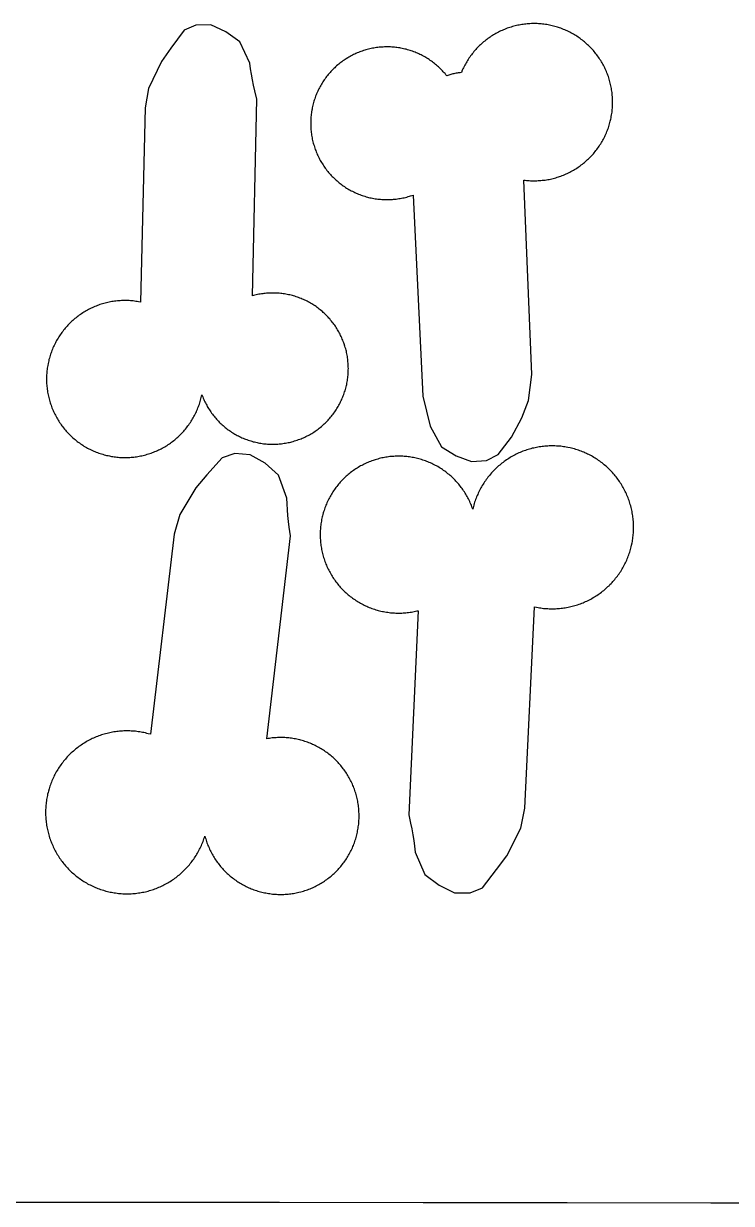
# Model space of a CAD drawing. Extents: x -246 to 246, y -104 to 199.
# Drawn here: x -53.17 to -41.58, y 159.01 to 178.31 of the extents above; entities that cross this region are included whole.
import ezdxf

# ---------------------------------------------------------------- set-up
doc = ezdxf.new("R2010")
doc.units = 0
doc.layers.add('Add_Red', color=1, linetype='Continuous')
doc.layers.add('Outline_Red', color=1, linetype='Continuous')

msp = doc.modelspace()

# ---------------------------------------------------------------- linework, layer by layer
at = {"layer": 'Add_Red'}
for points in [[(-51.476, 171.213), (-51.454, 171.213), (-51.431, 171.214), (-51.409, 171.216), (-51.387, 171.218), (-51.364, 171.22), (-51.342, 171.223), (-51.32, 171.226), (-51.298, 171.229), (-51.276, 171.233), (-51.254, 171.238), (-51.232, 171.242), (-51.21, 171.247), (-51.188, 171.253), (-51.167, 171.258), (-51.145, 171.265), (-51.124, 171.271), (-51.102, 171.278), (-51.081, 171.285), (-51.06, 171.293), (-51.039, 171.301), (-51.018, 171.309), (-50.998, 171.318), (-50.977, 171.327), (-50.957, 171.336), (-50.937, 171.346), (-50.917, 171.356), (-50.897, 171.367), (-50.877, 171.378), (-50.858, 171.389), (-50.839, 171.4), (-50.82, 171.412), (-50.801, 171.424), (-50.782, 171.437), (-50.764, 171.45), (-50.746, 171.463), (-50.728, 171.476), (-50.71, 171.49), (-50.693, 171.504), (-50.675, 171.519), (-50.658, 171.533), (-50.642, 171.548), (-50.625, 171.564), (-50.609, 171.579), (-50.593, 171.595), (-50.578, 171.611), (-50.562, 171.627), (-50.547, 171.644), (-50.533, 171.661), (-50.518, 171.678), (-50.504, 171.696), (-50.49, 171.713), (-50.477, 171.731), (-50.464, 171.749), (-50.451, 171.768), (-50.438, 171.786), (-50.426, 171.805), (-50.414, 171.824), (-50.402, 171.843), (-50.391, 171.862), (-50.38, 171.882), (-50.37, 171.902), (-50.36, 171.922), (-50.35, 171.942), (-50.34, 171.962), (-50.331, 171.983), (-50.322, 172.003), (-50.314, 172.024), (-50.306, 172.045), (-50.298, 172.066), (-50.291, 172.087), (-50.284, 172.108), (-50.277, 172.13), (-50.271, 172.151), (-50.265, 172.173), (-50.26, 172.195), (-50.255, 172.217), (-50.25, 172.239), (-50.236, 172.204), (-50.228, 172.184), (-50.22, 172.164), (-50.211, 172.144), (-50.201, 172.125), (-50.192, 172.106), (-50.182, 172.086), (-50.171, 172.067), (-50.161, 172.049), (-50.15, 172.03), (-50.139, 172.012), (-50.127, 171.993), (-50.115, 171.975), (-50.103, 171.958), (-50.09, 171.94), (-50.077, 171.923), (-50.064, 171.906), (-50.051, 171.889), (-50.037, 171.872), (-50.023, 171.856), (-50.009, 171.839), (-49.994, 171.824), (-49.979, 171.808), (-49.964, 171.793), (-49.949, 171.777), (-49.933, 171.763), (-49.917, 171.748), (-49.901, 171.734), (-49.885, 171.72), (-49.868, 171.706), (-49.851, 171.692), (-49.834, 171.679), (-49.817, 171.666), (-49.799, 171.654), (-49.781, 171.642), (-49.763, 171.63), (-49.745, 171.618), (-49.727, 171.607), (-49.708, 171.596), (-49.689, 171.585), (-49.67, 171.575), (-49.651, 171.565), (-49.632, 171.555), (-49.612, 171.546), (-49.593, 171.537), (-49.573, 171.529), (-49.553, 171.52), (-49.533, 171.512), (-49.513, 171.505), (-49.492, 171.498), (-49.472, 171.491), (-49.451, 171.484), (-49.43, 171.478), (-49.41, 171.472), (-49.389, 171.467), (-49.368, 171.462), (-49.347, 171.457), (-49.326, 171.453), (-49.304, 171.449), (-49.283, 171.445), (-49.262, 171.442), (-49.24, 171.439), (-49.219, 171.437), (-49.197, 171.435), (-49.176, 171.433), (-49.154, 171.432), (-49.133, 171.431), (-49.111, 171.43), (-49.09, 171.43), (-49.052, 171.431), (-49.03, 171.432), (-49.009, 171.433), (-48.987, 171.434), (-48.966, 171.436), (-48.944, 171.439), (-48.923, 171.441), (-48.902, 171.445), (-48.88, 171.448), (-48.859, 171.452), (-48.838, 171.456), (-48.817, 171.461), (-48.796, 171.466), (-48.775, 171.471), (-48.754, 171.477), (-48.733, 171.483), (-48.713, 171.489), (-48.692, 171.496), (-48.666, 171.505), (-48.646, 171.512), (-48.626, 171.52), (-48.606, 171.529), (-48.586, 171.537), (-48.567, 171.546), (-48.547, 171.555), (-48.528, 171.565), (-48.509, 171.575), (-48.49, 171.585), (-48.471, 171.596), (-48.452, 171.607), (-48.434, 171.618), (-48.416, 171.63), (-48.398, 171.642), (-48.38, 171.654), (-48.362, 171.666), (-48.345, 171.679), (-48.328, 171.692), (-48.311, 171.706), (-48.294, 171.72), (-48.278, 171.734), (-48.262, 171.748), (-48.246, 171.763), (-48.23, 171.777), (-48.215, 171.793), (-48.2, 171.808), (-48.185, 171.824), (-48.17, 171.839), (-48.156, 171.856), (-48.142, 171.872), (-48.128, 171.889), (-48.115, 171.906), (-48.102, 171.923), (-48.089, 171.94), (-48.076, 171.958), (-48.064, 171.975), (-48.052, 171.993), (-48.04, 172.012), (-48.029, 172.03), (-48.018, 172.049), (-48.008, 172.067), (-47.997, 172.086), (-47.987, 172.106), (-47.978, 172.125), (-47.968, 172.144), (-47.959, 172.164), (-47.951, 172.184), (-47.943, 172.204), (-47.935, 172.224), (-47.927, 172.244), (-47.92, 172.264), (-47.913, 172.285), (-47.907, 172.306), (-47.9, 172.326), (-47.895, 172.347), (-47.889, 172.368), (-47.884, 172.389), (-47.879, 172.41), (-47.875, 172.431), (-47.871, 172.452), (-47.868, 172.474), (-47.864, 172.495), (-47.862, 172.516), (-47.859, 172.538), (-47.857, 172.559), (-47.855, 172.581), (-47.854, 172.602), (-47.853, 172.624), (-47.853, 172.646), (-47.852, 172.667), (-47.853, 172.693), (-47.853, 172.715), (-47.854, 172.736), (-47.856, 172.758), (-47.858, 172.779), (-47.86, 172.801), (-47.862, 172.822), (-47.865, 172.844), (-47.868, 172.865), (-47.872, 172.886), (-47.876, 172.907), (-47.88, 172.929), (-47.885, 172.95), (-47.89, 172.971), (-47.896, 172.991), (-47.902, 173.012), (-47.908, 173.033), (-47.92, 173.07), (-47.927, 173.09), (-47.935, 173.111), (-47.943, 173.131), (-47.951, 173.151), (-47.959, 173.17), (-47.968, 173.19), (-47.978, 173.209), (-47.987, 173.229), (-47.997, 173.248), (-48.008, 173.267), (-48.018, 173.286), (-48.029, 173.304), (-48.04, 173.323), (-48.052, 173.341), (-48.064, 173.359), (-48.076, 173.377), (-48.089, 173.394), (-48.102, 173.412), (-48.115, 173.429), (-48.128, 173.446), (-48.142, 173.462), (-48.156, 173.479), (-48.17, 173.495), (-48.185, 173.511), (-48.2, 173.527), (-48.215, 173.542), (-48.23, 173.557), (-48.246, 173.572), (-48.262, 173.587), (-48.278, 173.601), (-48.294, 173.615), (-48.311, 173.629), (-48.328, 173.642), (-48.345, 173.655), (-48.362, 173.668), (-48.38, 173.681), (-48.398, 173.693), (-48.416, 173.705), (-48.434, 173.716), (-48.452, 173.728), (-48.471, 173.739), (-48.49, 173.749), (-48.509, 173.759), (-48.528, 173.769), (-48.547, 173.779), (-48.567, 173.788), (-48.586, 173.797), (-48.606, 173.806), (-48.626, 173.814), (-48.646, 173.822), (-48.666, 173.83), (-48.687, 173.837), (-48.707, 173.844), (-48.728, 173.85), (-48.749, 173.856), (-48.769, 173.862), (-48.79, 173.868), (-48.811, 173.873), (-48.832, 173.877), (-48.853, 173.882), (-48.875, 173.885), (-48.896, 173.889), (-48.917, 173.892), (-48.939, 173.895), (-48.96, 173.897), (-48.982, 173.9), (-49.003, 173.901), (-49.025, 173.903), (-49.046, 173.903), (-49.068, 173.904), (-49.09, 173.904), (-49.125, 173.904), (-49.147, 173.903), (-49.168, 173.902), (-49.19, 173.9), (-49.211, 173.898), (-49.233, 173.896), (-49.254, 173.893), (-49.276, 173.89), (-49.297, 173.887), (-49.318, 173.883), (-49.339, 173.879), (-49.361, 173.874), (-49.382, 173.869), (-49.403, 173.864), (-49.423, 173.858), (-49.351, 177.077), (-49.383, 177.212), (-49.403, 177.302), (-49.421, 177.392), (-49.438, 177.483), (-49.453, 177.574), (-49.466, 177.666), (-49.628, 178.015), (-49.856, 178.18), (-50.103, 178.292), (-50.346, 178.289), (-50.541, 178.202), (-50.756, 177.912), (-50.91, 177.692), (-51.122, 177.252), (-51.18, 176.934), (-51.256, 173.756), (-51.285, 173.761), (-51.307, 173.765), (-51.329, 173.768), (-51.352, 173.771), (-51.374, 173.774), (-51.396, 173.776), (-51.418, 173.778), (-51.441, 173.779), (-51.463, 173.78), (-51.486, 173.78), (-51.508, 173.781), (-51.544, 173.78), (-51.566, 173.779), (-51.589, 173.778), (-51.611, 173.777), (-51.633, 173.775), (-51.656, 173.772), (-51.678, 173.769), (-51.7, 173.766), (-51.722, 173.763), (-51.744, 173.759), (-51.766, 173.754), (-51.788, 173.75), (-51.81, 173.745), (-51.832, 173.739), (-51.853, 173.733), (-51.875, 173.727), (-51.896, 173.721), (-51.918, 173.714), (-51.939, 173.706), (-51.96, 173.699), (-51.981, 173.69), (-52.002, 173.682), (-52.022, 173.673), (-52.043, 173.664), (-52.063, 173.655), (-52.083, 173.645), (-52.103, 173.635), (-52.123, 173.624), (-52.142, 173.613), (-52.162, 173.602), (-52.181, 173.59), (-52.2, 173.578), (-52.219, 173.566), (-52.237, 173.554), (-52.256, 173.541), (-52.274, 173.527), (-52.292, 173.514), (-52.309, 173.5), (-52.327, 173.486), (-52.344, 173.472), (-52.361, 173.457), (-52.377, 173.442), (-52.394, 173.426), (-52.41, 173.411), (-52.426, 173.395), (-52.441, 173.379), (-52.456, 173.362), (-52.471, 173.346), (-52.486, 173.329), (-52.5, 173.312), (-52.515, 173.294), (-52.528, 173.276), (-52.542, 173.259), (-52.555, 173.24), (-52.568, 173.222), (-52.58, 173.203), (-52.592, 173.185), (-52.604, 173.166), (-52.616, 173.146), (-52.627, 173.127), (-52.638, 173.107), (-52.648, 173.087), (-52.658, 173.067), (-52.668, 173.047), (-52.678, 173.027), (-52.687, 173.006), (-52.695, 172.986), (-52.704, 172.965), (-52.712, 172.944), (-52.719, 172.923), (-52.727, 172.902), (-52.734, 172.88), (-52.74, 172.859), (-52.746, 172.837), (-52.752, 172.816), (-52.757, 172.794), (-52.762, 172.772), (-52.767, 172.75), (-52.773, 172.719), (-52.777, 172.697), (-52.78, 172.675), (-52.783, 172.653), (-52.785, 172.631), (-52.787, 172.608), (-52.789, 172.586), (-52.791, 172.564), (-52.792, 172.541), (-52.792, 172.519), (-52.792, 172.496), (-52.792, 172.463), (-52.791, 172.44), (-52.79, 172.418), (-52.788, 172.395), (-52.786, 172.373), (-52.784, 172.351), (-52.781, 172.329), (-52.778, 172.306), (-52.775, 172.284), (-52.771, 172.262), (-52.767, 172.24), (-52.762, 172.218), (-52.757, 172.196), (-52.751, 172.175), (-52.746, 172.153), (-52.739, 172.131), (-52.733, 172.11), (-52.726, 172.089), (-52.719, 172.068), (-52.711, 172.046), (-52.703, 172.026), (-52.694, 172.005), (-52.686, 171.984), (-52.677, 171.964), (-52.667, 171.943), (-52.657, 171.923), (-52.647, 171.903), (-52.637, 171.883), (-52.626, 171.864), (-52.615, 171.844), (-52.603, 171.825), (-52.591, 171.806), (-52.579, 171.787), (-52.566, 171.769), (-52.553, 171.75), (-52.54, 171.732), (-52.527, 171.714), (-52.513, 171.697), (-52.499, 171.679), (-52.484, 171.662), (-52.47, 171.645), (-52.455, 171.629), (-52.44, 171.612), (-52.424, 171.596), (-52.408, 171.58), (-52.392, 171.565), (-52.376, 171.549), (-52.359, 171.534), (-52.342, 171.52), (-52.325, 171.505), (-52.307, 171.491), (-52.29, 171.477), (-52.272, 171.464), (-52.254, 171.451), (-52.235, 171.438), (-52.217, 171.425), (-52.198, 171.413), (-52.179, 171.401), (-52.16, 171.39), (-52.14, 171.379), (-52.121, 171.368), (-52.101, 171.357), (-52.081, 171.347), (-52.061, 171.337), (-52.04, 171.328), (-52.02, 171.319), (-51.999, 171.31), (-51.979, 171.301), (-51.958, 171.293), (-51.937, 171.286), (-51.915, 171.278), (-51.894, 171.272), (-51.873, 171.265), (-51.851, 171.259), (-51.829, 171.253), (-51.808, 171.248), (-51.786, 171.243), (-51.764, 171.238), (-51.731, 171.232), (-51.709, 171.228), (-51.687, 171.225), (-51.665, 171.222), (-51.642, 171.219), (-51.62, 171.217), (-51.598, 171.215), (-51.575, 171.214), (-51.553, 171.213), (-51.53, 171.212), (-51.508, 171.212), (-51.476, 171.213)], [(-45.591, 171.164), (-45.402, 171.264), (-45.182, 171.544), (-45.014, 171.86), (-44.906, 172.148), (-44.847, 172.572), (-44.981, 175.752), (-44.959, 175.749), (-44.936, 175.747), (-44.914, 175.745), (-44.892, 175.743), (-44.869, 175.742), (-44.847, 175.741), (-44.812, 175.741), (-44.79, 175.741), (-44.767, 175.742), (-44.745, 175.743), (-44.723, 175.744), (-44.7, 175.746), (-44.678, 175.748), (-44.656, 175.75), (-44.633, 175.753), (-44.611, 175.757), (-44.589, 175.76), (-44.567, 175.764), (-44.545, 175.769), (-44.523, 175.774), (-44.501, 175.779), (-44.48, 175.785), (-44.458, 175.791), (-44.436, 175.797), (-44.415, 175.804), (-44.394, 175.811), (-44.373, 175.818), (-44.352, 175.826), (-44.331, 175.834), (-44.31, 175.843), (-44.289, 175.852), (-44.269, 175.861), (-44.249, 175.871), (-44.229, 175.881), (-44.209, 175.891), (-44.189, 175.902), (-44.169, 175.913), (-44.15, 175.924), (-44.131, 175.936), (-44.112, 175.948), (-44.093, 175.961), (-44.075, 175.973), (-44.057, 175.986), (-44.039, 176), (-44.021, 176.013), (-44.003, 176.027), (-43.986, 176.042), (-43.969, 176.056), (-43.952, 176.071), (-43.936, 176.086), (-43.919, 176.102), (-43.903, 176.117), (-43.888, 176.133), (-43.872, 176.15), (-43.857, 176.166), (-43.842, 176.183), (-43.827, 176.2), (-43.813, 176.217), (-43.799, 176.235), (-43.786, 176.253), (-43.772, 176.271), (-43.759, 176.289), (-43.746, 176.308), (-43.734, 176.326), (-43.722, 176.345), (-43.71, 176.364), (-43.699, 176.384), (-43.688, 176.403), (-43.677, 176.423), (-43.667, 176.443), (-43.657, 176.463), (-43.647, 176.483), (-43.638, 176.504), (-43.629, 176.524), (-43.62, 176.545), (-43.612, 176.566), (-43.604, 176.587), (-43.597, 176.608), (-43.59, 176.629), (-43.583, 176.651), (-43.576, 176.672), (-43.57, 176.694), (-43.565, 176.715), (-43.557, 176.75), (-43.552, 176.772), (-43.548, 176.794), (-43.544, 176.817), (-43.54, 176.839), (-43.537, 176.861), (-43.535, 176.883), (-43.532, 176.906), (-43.53, 176.928), (-43.529, 176.95), (-43.528, 176.973), (-43.527, 176.995), (-43.527, 177.026), (-43.527, 177.049), (-43.527, 177.071), (-43.528, 177.094), (-43.53, 177.116), (-43.532, 177.139), (-43.534, 177.161), (-43.536, 177.183), (-43.539, 177.205), (-43.543, 177.228), (-43.546, 177.25), (-43.55, 177.272), (-43.555, 177.294), (-43.56, 177.316), (-43.565, 177.337), (-43.57, 177.359), (-43.576, 177.381), (-43.583, 177.402), (-43.59, 177.424), (-43.597, 177.445), (-43.604, 177.466), (-43.612, 177.487), (-43.62, 177.508), (-43.629, 177.529), (-43.638, 177.549), (-43.647, 177.57), (-43.657, 177.59), (-43.667, 177.61), (-43.677, 177.63), (-43.688, 177.65), (-43.699, 177.669), (-43.71, 177.689), (-43.722, 177.708), (-43.734, 177.727), (-43.746, 177.745), (-43.759, 177.764), (-43.772, 177.782), (-43.786, 177.8), (-43.799, 177.818), (-43.813, 177.836), (-43.827, 177.853), (-43.842, 177.87), (-43.857, 177.887), (-43.872, 177.903), (-43.888, 177.92), (-43.903, 177.936), (-43.919, 177.951), (-43.936, 177.967), (-43.952, 177.982), (-43.969, 177.997), (-43.986, 178.011), (-44.003, 178.026), (-44.021, 178.04), (-44.039, 178.053), (-44.057, 178.067), (-44.075, 178.08), (-44.093, 178.092), (-44.112, 178.105), (-44.131, 178.117), (-44.15, 178.128), (-44.169, 178.14), (-44.189, 178.151), (-44.209, 178.162), (-44.229, 178.172), (-44.249, 178.182), (-44.269, 178.192), (-44.289, 178.201), (-44.31, 178.21), (-44.331, 178.218), (-44.352, 178.227), (-44.373, 178.235), (-44.394, 178.242), (-44.431, 178.254), (-44.452, 178.261), (-44.474, 178.267), (-44.496, 178.272), (-44.517, 178.278), (-44.539, 178.283), (-44.561, 178.287), (-44.583, 178.292), (-44.605, 178.295), (-44.628, 178.299), (-44.65, 178.302), (-44.672, 178.304), (-44.694, 178.307), (-44.717, 178.309), (-44.739, 178.31), (-44.762, 178.311), (-44.784, 178.312), (-44.812, 178.312), (-44.835, 178.312), (-44.857, 178.311), (-44.88, 178.31), (-44.902, 178.309), (-44.924, 178.307), (-44.947, 178.305), (-44.969, 178.302), (-44.991, 178.3), (-45.013, 178.296), (-45.036, 178.293), (-45.058, 178.288), (-45.08, 178.284), (-45.102, 178.279), (-45.123, 178.274), (-45.145, 178.268), (-45.167, 178.262), (-45.188, 178.256), (-45.21, 178.249), (-45.231, 178.242), (-45.252, 178.235), (-45.273, 178.227), (-45.294, 178.218), (-45.315, 178.21), (-45.335, 178.201), (-45.356, 178.192), (-45.376, 178.182), (-45.396, 178.172), (-45.416, 178.162), (-45.436, 178.151), (-45.455, 178.14), (-45.474, 178.128), (-45.494, 178.117), (-45.513, 178.105), (-45.531, 178.092), (-45.55, 178.08), (-45.568, 178.067), (-45.586, 178.053), (-45.604, 178.04), (-45.621, 178.026), (-45.639, 178.011), (-45.656, 177.997), (-45.673, 177.982), (-45.689, 177.967), (-45.705, 177.951), (-45.721, 177.936), (-45.737, 177.92), (-45.753, 177.903), (-45.768, 177.887), (-45.783, 177.87), (-45.797, 177.853), (-45.811, 177.836), (-45.825, 177.818), (-45.839, 177.8), (-45.852, 177.782), (-45.865, 177.764), (-45.878, 177.745), (-45.891, 177.727), (-45.903, 177.708), (-45.914, 177.689), (-45.926, 177.669), (-45.937, 177.65), (-45.947, 177.63), (-45.958, 177.61), (-45.968, 177.59), (-45.977, 177.57), (-45.987, 177.549), (-46.003, 177.511), (-46.021, 177.509), (-46.038, 177.507), (-46.055, 177.504), (-46.073, 177.502), (-46.09, 177.499), (-46.107, 177.495), (-46.124, 177.492), (-46.141, 177.488), (-46.158, 177.484), (-46.175, 177.479), (-46.192, 177.475), (-46.209, 177.47), (-46.241, 177.459), (-46.255, 177.476), (-46.269, 177.493), (-46.283, 177.509), (-46.298, 177.525), (-46.313, 177.541), (-46.328, 177.557), (-46.343, 177.572), (-46.359, 177.587), (-46.375, 177.602), (-46.391, 177.617), (-46.407, 177.631), (-46.424, 177.645), (-46.441, 177.659), (-46.458, 177.672), (-46.476, 177.686), (-46.493, 177.698), (-46.511, 177.711), (-46.529, 177.723), (-46.547, 177.735), (-46.566, 177.747), (-46.585, 177.758), (-46.603, 177.769), (-46.622, 177.779), (-46.642, 177.79), (-46.661, 177.8), (-46.681, 177.809), (-46.701, 177.818), (-46.72, 177.827), (-46.741, 177.836), (-46.761, 177.844), (-46.781, 177.852), (-46.802, 177.859), (-46.822, 177.866), (-46.843, 177.873), (-46.864, 177.879), (-46.885, 177.885), (-46.906, 177.891), (-46.927, 177.896), (-46.948, 177.901), (-46.97, 177.906), (-46.991, 177.91), (-47.012, 177.914), (-47.034, 177.917), (-47.056, 177.92), (-47.077, 177.923), (-47.099, 177.925), (-47.121, 177.927), (-47.142, 177.929), (-47.164, 177.93), (-47.186, 177.931), (-47.219, 177.931), (-47.241, 177.931), (-47.263, 177.93), (-47.285, 177.929), (-47.307, 177.928), (-47.328, 177.926), (-47.35, 177.924), (-47.372, 177.922), (-47.393, 177.919), (-47.415, 177.916), (-47.436, 177.912), (-47.458, 177.908), (-47.479, 177.904), (-47.5, 177.899), (-47.522, 177.894), (-47.543, 177.889), (-47.564, 177.883), (-47.585, 177.877), (-47.606, 177.87), (-47.626, 177.863), (-47.647, 177.856), (-47.667, 177.848), (-47.687, 177.84), (-47.708, 177.832), (-47.728, 177.823), (-47.747, 177.814), (-47.767, 177.805), (-47.787, 177.795), (-47.806, 177.785), (-47.825, 177.774), (-47.844, 177.764), (-47.863, 177.753), (-47.887, 177.738), (-47.905, 177.726), (-47.923, 177.714), (-47.941, 177.702), (-47.959, 177.689), (-47.976, 177.676), (-47.993, 177.663), (-48.01, 177.649), (-48.027, 177.635), (-48.044, 177.621), (-48.06, 177.606), (-48.076, 177.591), (-48.092, 177.576), (-48.107, 177.561), (-48.122, 177.545), (-48.137, 177.529), (-48.152, 177.513), (-48.166, 177.497), (-48.18, 177.48), (-48.194, 177.463), (-48.208, 177.446), (-48.221, 177.429), (-48.234, 177.411), (-48.246, 177.393), (-48.259, 177.375), (-48.271, 177.357), (-48.282, 177.339), (-48.294, 177.32), (-48.304, 177.301), (-48.315, 177.282), (-48.325, 177.263), (-48.335, 177.244), (-48.345, 177.224), (-48.354, 177.204), (-48.363, 177.184), (-48.372, 177.164), (-48.38, 177.144), (-48.388, 177.124), (-48.396, 177.103), (-48.403, 177.083), (-48.41, 177.062), (-48.416, 177.041), (-48.422, 177.02), (-48.428, 176.999), (-48.433, 176.978), (-48.438, 176.957), (-48.443, 176.936), (-48.447, 176.914), (-48.451, 176.893), (-48.454, 176.871), (-48.458, 176.85), (-48.46, 176.828), (-48.463, 176.806), (-48.465, 176.785), (-48.466, 176.763), (-48.468, 176.741), (-48.468, 176.719), (-48.469, 176.682), (-48.469, 176.66), (-48.468, 176.638), (-48.467, 176.616), (-48.466, 176.595), (-48.464, 176.573), (-48.462, 176.551), (-48.46, 176.529), (-48.457, 176.508), (-48.454, 176.486), (-48.45, 176.465), (-48.446, 176.443), (-48.442, 176.422), (-48.437, 176.401), (-48.432, 176.379), (-48.426, 176.358), (-48.421, 176.337), (-48.414, 176.316), (-48.408, 176.296), (-48.401, 176.275), (-48.394, 176.254), (-48.386, 176.234), (-48.378, 176.214), (-48.37, 176.193), (-48.361, 176.173), (-48.352, 176.154), (-48.342, 176.132), (-48.332, 176.113), (-48.322, 176.093), (-48.311, 176.074), (-48.301, 176.055), (-48.289, 176.037), (-48.278, 176.018), (-48.266, 176), (-48.254, 175.981), (-48.242, 175.963), (-48.229, 175.946), (-48.216, 175.928), (-48.203, 175.911), (-48.189, 175.894), (-48.175, 175.877), (-48.161, 175.861), (-48.147, 175.844), (-48.132, 175.828), (-48.117, 175.812), (-48.102, 175.797), (-48.086, 175.782), (-48.07, 175.767), (-48.054, 175.752), (-48.038, 175.737), (-48.021, 175.723), (-48.004, 175.709), (-47.987, 175.696), (-47.97, 175.683), (-47.952, 175.67), (-47.935, 175.657), (-47.917, 175.645), (-47.898, 175.633), (-47.88, 175.621), (-47.861, 175.61), (-47.843, 175.599), (-47.824, 175.588), (-47.804, 175.578), (-47.785, 175.568), (-47.765, 175.558), (-47.746, 175.548), (-47.726, 175.539), (-47.706, 175.531), (-47.686, 175.522), (-47.665, 175.515), (-47.645, 175.507), (-47.624, 175.5), (-47.604, 175.493), (-47.583, 175.486), (-47.562, 175.48), (-47.541, 175.474), (-47.52, 175.469), (-47.499, 175.464), (-47.477, 175.459), (-47.456, 175.455), (-47.435, 175.451), (-47.413, 175.447), (-47.391, 175.444), (-47.37, 175.441), (-47.348, 175.439), (-47.326, 175.437), (-47.305, 175.435), (-47.283, 175.434), (-47.261, 175.433), (-47.219, 175.432), (-47.198, 175.432), (-47.176, 175.433), (-47.154, 175.434), (-47.132, 175.435), (-47.111, 175.437), (-47.089, 175.439), (-47.067, 175.442), (-47.046, 175.444), (-47.024, 175.448), (-47.002, 175.451), (-46.981, 175.455), (-46.96, 175.459), (-46.938, 175.464), (-46.917, 175.469), (-46.896, 175.475), (-46.875, 175.481), (-46.854, 175.487), (-46.833, 175.493), (-46.794, 175.507), (-46.794, 175.507), (-46.631, 172.217), (-46.511, 171.728), (-46.327, 171.39), (-46.088, 171.24), (-45.834, 171.145), (-45.591, 171.164)], [(-48.93, 164.064), (-48.907, 164.065), (-48.885, 164.066), (-48.863, 164.068), (-48.84, 164.07), (-48.818, 164.072), (-48.796, 164.075), (-48.774, 164.078), (-48.752, 164.081), (-48.73, 164.085), (-48.708, 164.089), (-48.686, 164.094), (-48.664, 164.099), (-48.628, 164.108), (-48.606, 164.114), (-48.585, 164.12), (-48.563, 164.127), (-48.542, 164.134), (-48.521, 164.141), (-48.5, 164.149), (-48.479, 164.158), (-48.458, 164.166), (-48.438, 164.175), (-48.417, 164.184), (-48.397, 164.194), (-48.377, 164.204), (-48.357, 164.214), (-48.338, 164.225), (-48.318, 164.236), (-48.299, 164.247), (-48.28, 164.259), (-48.261, 164.271), (-48.242, 164.284), (-48.224, 164.296), (-48.205, 164.309), (-48.187, 164.323), (-48.17, 164.336), (-48.152, 164.35), (-48.135, 164.364), (-48.118, 164.379), (-48.101, 164.394), (-48.084, 164.409), (-48.068, 164.424), (-48.052, 164.44), (-48.036, 164.456), (-48.021, 164.472), (-48.006, 164.489), (-47.991, 164.506), (-47.977, 164.523), (-47.962, 164.54), (-47.948, 164.557), (-47.935, 164.575), (-47.921, 164.593), (-47.908, 164.611), (-47.896, 164.63), (-47.883, 164.649), (-47.871, 164.667), (-47.86, 164.687), (-47.848, 164.706), (-47.837, 164.725), (-47.826, 164.745), (-47.816, 164.765), (-47.806, 164.785), (-47.796, 164.805), (-47.787, 164.826), (-47.778, 164.846), (-47.77, 164.867), (-47.761, 164.888), (-47.754, 164.909), (-47.746, 164.93), (-47.739, 164.951), (-47.732, 164.972), (-47.726, 164.994), (-47.72, 165.015), (-47.714, 165.037), (-47.709, 165.059), (-47.704, 165.081), (-47.7, 165.103), (-47.696, 165.125), (-47.692, 165.147), (-47.689, 165.169), (-47.686, 165.191), (-47.683, 165.214), (-47.681, 165.236), (-47.679, 165.258), (-47.678, 165.281), (-47.677, 165.303), (-47.676, 165.325), (-47.676, 165.348), (-47.677, 165.388), (-47.678, 165.41), (-47.679, 165.433), (-47.681, 165.455), (-47.683, 165.477), (-47.685, 165.5), (-47.688, 165.522), (-47.691, 165.544), (-47.695, 165.566), (-47.699, 165.588), (-47.703, 165.61), (-47.709, 165.636), (-47.714, 165.658), (-47.72, 165.68), (-47.726, 165.702), (-47.732, 165.723), (-47.739, 165.744), (-47.746, 165.766), (-47.754, 165.787), (-47.761, 165.808), (-47.77, 165.829), (-47.778, 165.849), (-47.787, 165.87), (-47.796, 165.89), (-47.806, 165.91), (-47.816, 165.93), (-47.826, 165.95), (-47.837, 165.97), (-47.848, 165.99), (-47.86, 166.009), (-47.871, 166.028), (-47.883, 166.047), (-47.896, 166.066), (-47.908, 166.084), (-47.921, 166.102), (-47.935, 166.12), (-47.948, 166.138), (-47.962, 166.156), (-47.977, 166.173), (-47.991, 166.19), (-48.006, 166.207), (-48.021, 166.223), (-48.036, 166.239), (-48.052, 166.255), (-48.068, 166.271), (-48.084, 166.287), (-48.101, 166.302), (-48.118, 166.316), (-48.135, 166.331), (-48.152, 166.345), (-48.17, 166.359), (-48.187, 166.373), (-48.205, 166.386), (-48.224, 166.399), (-48.242, 166.412), (-48.261, 166.424), (-48.28, 166.436), (-48.299, 166.448), (-48.318, 166.459), (-48.338, 166.47), (-48.357, 166.481), (-48.377, 166.491), (-48.397, 166.501), (-48.417, 166.511), (-48.438, 166.52), (-48.458, 166.529), (-48.479, 166.538), (-48.5, 166.546), (-48.521, 166.554), (-48.542, 166.561), (-48.563, 166.569), (-48.585, 166.575), (-48.606, 166.582), (-48.628, 166.588), (-48.649, 166.593), (-48.671, 166.598), (-48.693, 166.603), (-48.715, 166.608), (-48.737, 166.612), (-48.759, 166.616), (-48.781, 166.619), (-48.803, 166.622), (-48.826, 166.624), (-48.848, 166.626), (-48.87, 166.628), (-48.893, 166.63), (-48.915, 166.631), (-48.937, 166.631), (-48.96, 166.631), (-48.988, 166.631), (-49.011, 166.63), (-49.033, 166.629), (-49.055, 166.628), (-49.078, 166.626), (-49.1, 166.624), (-49.122, 166.621), (-49.144, 166.618), (-49.166, 166.615), (-49.189, 166.611), (-48.799, 169.929), (-48.82, 170.071), (-48.831, 170.166), (-48.841, 170.262), (-48.85, 170.357), (-48.856, 170.453), (-48.861, 170.548), (-48.994, 170.925), (-49.214, 171.118), (-49.458, 171.257), (-49.71, 171.278), (-49.92, 171.207), (-50.17, 170.929), (-50.35, 170.716), (-50.612, 170.282), (-50.703, 169.959), (-51.092, 166.684), (-51.13, 166.694), (-51.153, 166.7), (-51.175, 166.706), (-51.198, 166.711), (-51.221, 166.715), (-51.244, 166.72), (-51.267, 166.723), (-51.29, 166.727), (-51.313, 166.73), (-51.336, 166.733), (-51.359, 166.735), (-51.382, 166.737), (-51.405, 166.738), (-51.429, 166.739), (-51.452, 166.74), (-51.475, 166.74), (-51.503, 166.74), (-51.526, 166.739), (-51.55, 166.738), (-51.573, 166.736), (-51.596, 166.734), (-51.619, 166.732), (-51.642, 166.729), (-51.665, 166.726), (-51.688, 166.723), (-51.711, 166.719), (-51.734, 166.715), (-51.757, 166.71), (-51.779, 166.705), (-51.802, 166.699), (-51.825, 166.693), (-51.847, 166.687), (-51.869, 166.68), (-51.891, 166.673), (-51.913, 166.666), (-51.935, 166.658), (-51.957, 166.65), (-51.979, 166.641), (-52, 166.632), (-52.021, 166.623), (-52.043, 166.613), (-52.064, 166.603), (-52.084, 166.593), (-52.105, 166.582), (-52.125, 166.571), (-52.145, 166.559), (-52.165, 166.547), (-52.185, 166.535), (-52.205, 166.522), (-52.224, 166.509), (-52.243, 166.496), (-52.262, 166.483), (-52.281, 166.469), (-52.299, 166.454), (-52.317, 166.44), (-52.335, 166.425), (-52.353, 166.41), (-52.37, 166.394), (-52.387, 166.379), (-52.404, 166.363), (-52.421, 166.346), (-52.437, 166.33), (-52.453, 166.313), (-52.469, 166.295), (-52.484, 166.278), (-52.499, 166.26), (-52.514, 166.242), (-52.528, 166.224), (-52.542, 166.206), (-52.556, 166.187), (-52.569, 166.168), (-52.583, 166.149), (-52.595, 166.129), (-52.608, 166.109), (-52.62, 166.09), (-52.632, 166.07), (-52.643, 166.049), (-52.654, 166.029), (-52.665, 166.008), (-52.675, 165.987), (-52.685, 165.966), (-52.694, 165.945), (-52.704, 165.924), (-52.712, 165.902), (-52.721, 165.88), (-52.729, 165.859), (-52.737, 165.837), (-52.744, 165.815), (-52.751, 165.792), (-52.762, 165.752), (-52.768, 165.73), (-52.774, 165.707), (-52.779, 165.684), (-52.783, 165.662), (-52.788, 165.639), (-52.791, 165.616), (-52.795, 165.593), (-52.798, 165.57), (-52.8, 165.547), (-52.803, 165.523), (-52.805, 165.5), (-52.806, 165.477), (-52.807, 165.454), (-52.808, 165.431), (-52.808, 165.407), (-52.808, 165.381), (-52.807, 165.358), (-52.806, 165.335), (-52.804, 165.312), (-52.802, 165.289), (-52.8, 165.265), (-52.797, 165.242), (-52.794, 165.219), (-52.791, 165.196), (-52.787, 165.173), (-52.783, 165.15), (-52.778, 165.128), (-52.773, 165.105), (-52.768, 165.082), (-52.762, 165.06), (-52.755, 165.037), (-52.749, 165.015), (-52.742, 164.993), (-52.734, 164.971), (-52.726, 164.949), (-52.718, 164.927), (-52.71, 164.906), (-52.701, 164.884), (-52.691, 164.863), (-52.682, 164.842), (-52.672, 164.821), (-52.661, 164.8), (-52.651, 164.779), (-52.639, 164.759), (-52.628, 164.739), (-52.616, 164.719), (-52.604, 164.699), (-52.591, 164.679), (-52.578, 164.66), (-52.565, 164.641), (-52.552, 164.622), (-52.538, 164.603), (-52.524, 164.585), (-52.509, 164.567), (-52.494, 164.549), (-52.479, 164.531), (-52.464, 164.514), (-52.448, 164.497), (-52.432, 164.48), (-52.416, 164.463), (-52.399, 164.447), (-52.382, 164.431), (-52.365, 164.415), (-52.347, 164.4), (-52.33, 164.385), (-52.312, 164.37), (-52.294, 164.356), (-52.275, 164.341), (-52.256, 164.328), (-52.237, 164.314), (-52.218, 164.301), (-52.199, 164.288), (-52.179, 164.276), (-52.159, 164.264), (-52.139, 164.252), (-52.119, 164.24), (-52.098, 164.229), (-52.078, 164.219), (-52.057, 164.208), (-52.036, 164.198), (-52.015, 164.189), (-51.993, 164.18), (-51.972, 164.171), (-51.95, 164.162), (-51.928, 164.154), (-51.907, 164.146), (-51.884, 164.139), (-51.862, 164.132), (-51.82, 164.12), (-51.797, 164.114), (-51.775, 164.109), (-51.752, 164.104), (-51.729, 164.099), (-51.707, 164.095), (-51.684, 164.091), (-51.661, 164.088), (-51.638, 164.085), (-51.614, 164.082), (-51.591, 164.08), (-51.568, 164.078), (-51.545, 164.076), (-51.522, 164.075), (-51.498, 164.075), (-51.475, 164.075), (-51.451, 164.075), (-51.428, 164.075), (-51.405, 164.076), (-51.382, 164.078), (-51.358, 164.08), (-51.335, 164.082), (-51.312, 164.085), (-51.289, 164.088), (-51.266, 164.091), (-51.243, 164.095), (-51.22, 164.099), (-51.198, 164.104), (-51.175, 164.109), (-51.152, 164.114), (-51.13, 164.12), (-51.107, 164.126), (-51.085, 164.133), (-51.063, 164.14), (-51.041, 164.147), (-51.019, 164.155), (-50.997, 164.163), (-50.975, 164.172), (-50.954, 164.181), (-50.933, 164.19), (-50.911, 164.2), (-50.89, 164.21), (-50.87, 164.22), (-50.849, 164.231), (-50.829, 164.242), (-50.808, 164.253), (-50.788, 164.265), (-50.768, 164.277), (-50.749, 164.29), (-50.729, 164.303), (-50.71, 164.316), (-50.691, 164.329), (-50.673, 164.343), (-50.654, 164.357), (-50.636, 164.372), (-50.618, 164.387), (-50.6, 164.402), (-50.583, 164.417), (-50.566, 164.433), (-50.549, 164.449), (-50.532, 164.465), (-50.516, 164.482), (-50.5, 164.499), (-50.484, 164.516), (-50.469, 164.533), (-50.454, 164.551), (-50.439, 164.569), (-50.425, 164.587), (-50.41, 164.606), (-50.397, 164.624), (-50.383, 164.643), (-50.37, 164.662), (-50.357, 164.682), (-50.345, 164.702), (-50.333, 164.721), (-50.321, 164.741), (-50.309, 164.762), (-50.298, 164.782), (-50.287, 164.803), (-50.277, 164.824), (-50.267, 164.845), (-50.257, 164.866), (-50.248, 164.887), (-50.239, 164.909), (-50.231, 164.93), (-50.223, 164.952), (-50.215, 164.974), (-50.208, 164.996), (-50.201, 165.018), (-50.194, 164.994), (-50.187, 164.972), (-50.181, 164.951), (-50.174, 164.93), (-50.166, 164.909), (-50.158, 164.888), (-50.15, 164.867), (-50.142, 164.846), (-50.133, 164.826), (-50.123, 164.805), (-50.114, 164.785), (-50.104, 164.765), (-50.093, 164.745), (-50.083, 164.725), (-50.072, 164.706), (-50.06, 164.687), (-50.048, 164.667), (-50.036, 164.649), (-50.024, 164.63), (-50.011, 164.611), (-49.998, 164.593), (-49.985, 164.575), (-49.971, 164.557), (-49.957, 164.54), (-49.943, 164.523), (-49.929, 164.506), (-49.914, 164.489), (-49.899, 164.472), (-49.883, 164.456), (-49.868, 164.44), (-49.852, 164.424), (-49.835, 164.409), (-49.819, 164.394), (-49.802, 164.379), (-49.785, 164.364), (-49.768, 164.35), (-49.75, 164.336), (-49.732, 164.323), (-49.714, 164.309), (-49.696, 164.296), (-49.678, 164.284), (-49.659, 164.271), (-49.64, 164.259), (-49.621, 164.247), (-49.602, 164.236), (-49.582, 164.225), (-49.563, 164.214), (-49.543, 164.204), (-49.523, 164.194), (-49.502, 164.184), (-49.482, 164.175), (-49.461, 164.166), (-49.441, 164.158), (-49.42, 164.149), (-49.399, 164.141), (-49.378, 164.134), (-49.357, 164.127), (-49.335, 164.12), (-49.314, 164.114), (-49.292, 164.108), (-49.27, 164.102), (-49.249, 164.097), (-49.227, 164.092), (-49.205, 164.088), (-49.183, 164.084), (-49.161, 164.08), (-49.139, 164.077), (-49.116, 164.074), (-49.094, 164.071), (-49.072, 164.069), (-49.049, 164.067), (-49.027, 164.066), (-49.005, 164.065), (-48.982, 164.064), (-48.96, 164.064), (-48.93, 164.064)], [(-45.656, 164.175), (-45.426, 164.47), (-45.261, 164.695), (-45.031, 165.146), (-44.963, 165.475), (-44.808, 168.77), (-44.771, 168.762), (-44.748, 168.758), (-44.725, 168.754), (-44.702, 168.751), (-44.679, 168.748), (-44.656, 168.745), (-44.633, 168.743), (-44.609, 168.741), (-44.586, 168.74), (-44.563, 168.739), (-44.54, 168.738), (-44.517, 168.738), (-44.487, 168.738), (-44.463, 168.739), (-44.44, 168.74), (-44.417, 168.741), (-44.394, 168.743), (-44.371, 168.746), (-44.348, 168.748), (-44.325, 168.752), (-44.302, 168.755), (-44.279, 168.759), (-44.256, 168.763), (-44.233, 168.768), (-44.21, 168.773), (-44.188, 168.779), (-44.165, 168.785), (-44.143, 168.791), (-44.121, 168.798), (-44.099, 168.805), (-44.076, 168.812), (-44.055, 168.82), (-44.033, 168.829), (-44.011, 168.837), (-43.99, 168.846), (-43.969, 168.856), (-43.947, 168.865), (-43.926, 168.875), (-43.906, 168.886), (-43.885, 168.897), (-43.865, 168.908), (-43.845, 168.92), (-43.825, 168.931), (-43.805, 168.944), (-43.785, 168.956), (-43.766, 168.969), (-43.747, 168.983), (-43.728, 168.996), (-43.709, 169.01), (-43.691, 169.024), (-43.673, 169.039), (-43.655, 169.054), (-43.637, 169.069), (-43.62, 169.084), (-43.603, 169.1), (-43.586, 169.116), (-43.57, 169.133), (-43.553, 169.149), (-43.537, 169.166), (-43.522, 169.184), (-43.506, 169.201), (-43.491, 169.219), (-43.477, 169.237), (-43.462, 169.255), (-43.448, 169.274), (-43.435, 169.292), (-43.421, 169.311), (-43.408, 169.331), (-43.395, 169.35), (-43.383, 169.37), (-43.371, 169.39), (-43.359, 169.41), (-43.348, 169.43), (-43.337, 169.451), (-43.326, 169.471), (-43.316, 169.492), (-43.306, 169.513), (-43.296, 169.534), (-43.287, 169.556), (-43.278, 169.577), (-43.27, 169.599), (-43.262, 169.621), (-43.254, 169.643), (-43.247, 169.665), (-43.24, 169.687), (-43.234, 169.709), (-43.228, 169.732), (-43.222, 169.754), (-43.217, 169.777), (-43.208, 169.816), (-43.204, 169.839), (-43.2, 169.862), (-43.197, 169.885), (-43.194, 169.908), (-43.191, 169.931), (-43.189, 169.954), (-43.187, 169.977), (-43.186, 170.001), (-43.185, 170.024), (-43.184, 170.047), (-43.184, 170.07), (-43.184, 170.098), (-43.185, 170.121), (-43.186, 170.145), (-43.187, 170.168), (-43.189, 170.191), (-43.192, 170.214), (-43.194, 170.237), (-43.197, 170.26), (-43.201, 170.283), (-43.205, 170.306), (-43.209, 170.329), (-43.214, 170.352), (-43.219, 170.374), (-43.225, 170.397), (-43.23, 170.42), (-43.237, 170.442), (-43.243, 170.464), (-43.25, 170.486), (-43.258, 170.508), (-43.266, 170.53), (-43.274, 170.552), (-43.283, 170.574), (-43.292, 170.595), (-43.301, 170.616), (-43.311, 170.638), (-43.321, 170.659), (-43.331, 170.679), (-43.342, 170.7), (-43.353, 170.72), (-43.365, 170.741), (-43.376, 170.761), (-43.389, 170.78), (-43.401, 170.8), (-43.414, 170.819), (-43.427, 170.838), (-43.441, 170.857), (-43.455, 170.876), (-43.469, 170.894), (-43.484, 170.912), (-43.498, 170.93), (-43.514, 170.948), (-43.529, 170.965), (-43.545, 170.982), (-43.561, 170.999), (-43.577, 171.016), (-43.594, 171.032), (-43.611, 171.048), (-43.628, 171.064), (-43.646, 171.079), (-43.663, 171.094), (-43.681, 171.109), (-43.7, 171.123), (-43.718, 171.137), (-43.737, 171.151), (-43.756, 171.165), (-43.775, 171.178), (-43.794, 171.19), (-43.814, 171.203), (-43.834, 171.215), (-43.854, 171.227), (-43.874, 171.238), (-43.895, 171.249), (-43.915, 171.26), (-43.936, 171.27), (-43.957, 171.28), (-43.979, 171.29), (-44, 171.299), (-44.021, 171.308), (-44.043, 171.316), (-44.065, 171.324), (-44.087, 171.332), (-44.109, 171.339), (-44.131, 171.346), (-44.153, 171.353), (-44.176, 171.359), (-44.198, 171.364), (-44.221, 171.37), (-44.262, 171.379), (-44.285, 171.383), (-44.308, 171.387), (-44.331, 171.39), (-44.354, 171.393), (-44.377, 171.396), (-44.4, 171.398), (-44.424, 171.4), (-44.447, 171.401), (-44.47, 171.402), (-44.493, 171.403), (-44.517, 171.403), (-44.542, 171.403), (-44.565, 171.402), (-44.589, 171.401), (-44.612, 171.4), (-44.635, 171.398), (-44.658, 171.395), (-44.681, 171.393), (-44.704, 171.39), (-44.727, 171.386), (-44.75, 171.382), (-44.773, 171.378), (-44.796, 171.373), (-44.819, 171.368), (-44.841, 171.363), (-44.864, 171.357), (-44.886, 171.351), (-44.908, 171.344), (-44.931, 171.337), (-44.953, 171.33), (-44.974, 171.322), (-44.996, 171.314), (-45.018, 171.305), (-45.039, 171.296), (-45.061, 171.287), (-45.082, 171.277), (-45.103, 171.267), (-45.124, 171.257), (-45.144, 171.246), (-45.165, 171.235), (-45.185, 171.223), (-45.205, 171.211), (-45.225, 171.199), (-45.244, 171.187), (-45.264, 171.174), (-45.283, 171.161), (-45.302, 171.147), (-45.32, 171.133), (-45.339, 171.119), (-45.357, 171.105), (-45.375, 171.09), (-45.393, 171.075), (-45.41, 171.059), (-45.427, 171.043), (-45.444, 171.027), (-45.46, 171.011), (-45.477, 170.994), (-45.493, 170.978), (-45.508, 170.96), (-45.524, 170.943), (-45.539, 170.925), (-45.554, 170.907), (-45.568, 170.889), (-45.582, 170.871), (-45.596, 170.852), (-45.609, 170.833), (-45.623, 170.814), (-45.635, 170.794), (-45.648, 170.775), (-45.66, 170.755), (-45.672, 170.735), (-45.683, 170.714), (-45.694, 170.694), (-45.705, 170.673), (-45.715, 170.652), (-45.725, 170.631), (-45.735, 170.61), (-45.744, 170.589), (-45.753, 170.567), (-45.761, 170.546), (-45.77, 170.524), (-45.777, 170.502), (-45.785, 170.48), (-45.792, 170.458), (-45.798, 170.435), (-45.804, 170.413), (-45.81, 170.391), (-45.816, 170.368), (-45.823, 170.39), (-45.831, 170.411), (-45.839, 170.432), (-45.848, 170.452), (-45.857, 170.473), (-45.866, 170.493), (-45.876, 170.514), (-45.886, 170.534), (-45.896, 170.554), (-45.907, 170.573), (-45.918, 170.593), (-45.929, 170.612), (-45.941, 170.631), (-45.953, 170.65), (-45.965, 170.669), (-45.978, 170.687), (-45.991, 170.705), (-46.004, 170.723), (-46.018, 170.741), (-46.032, 170.759), (-46.046, 170.776), (-46.061, 170.793), (-46.076, 170.81), (-46.091, 170.826), (-46.106, 170.843), (-46.122, 170.859), (-46.138, 170.874), (-46.154, 170.89), (-46.171, 170.905), (-46.187, 170.92), (-46.204, 170.934), (-46.222, 170.948), (-46.239, 170.962), (-46.257, 170.976), (-46.275, 170.989), (-46.293, 171.002), (-46.312, 171.015), (-46.33, 171.027), (-46.349, 171.04), (-46.368, 171.051), (-46.388, 171.063), (-46.407, 171.074), (-46.427, 171.084), (-46.447, 171.095), (-46.467, 171.105), (-46.487, 171.114), (-46.507, 171.124), (-46.528, 171.133), (-46.549, 171.141), (-46.57, 171.149), (-46.591, 171.157), (-46.612, 171.165), (-46.633, 171.172), (-46.654, 171.178), (-46.676, 171.185), (-46.697, 171.191), (-46.719, 171.196), (-46.741, 171.202), (-46.763, 171.207), (-46.785, 171.211), (-46.807, 171.215), (-46.829, 171.219), (-46.851, 171.222), (-46.873, 171.225), (-46.895, 171.228), (-46.918, 171.23), (-46.94, 171.231), (-46.962, 171.233), (-46.985, 171.234), (-47.007, 171.234), (-47.03, 171.235), (-47.061, 171.234), (-47.084, 171.233), (-47.106, 171.232), (-47.128, 171.231), (-47.151, 171.229), (-47.173, 171.227), (-47.195, 171.224), (-47.217, 171.221), (-47.24, 171.217), (-47.262, 171.213), (-47.284, 171.209), (-47.306, 171.205), (-47.327, 171.2), (-47.349, 171.194), (-47.371, 171.188), (-47.392, 171.182), (-47.414, 171.176), (-47.448, 171.165), (-47.469, 171.157), (-47.49, 171.149), (-47.51, 171.141), (-47.531, 171.133), (-47.552, 171.124), (-47.572, 171.114), (-47.592, 171.105), (-47.612, 171.095), (-47.632, 171.084), (-47.652, 171.074), (-47.671, 171.063), (-47.691, 171.051), (-47.71, 171.04), (-47.729, 171.027), (-47.747, 171.015), (-47.766, 171.002), (-47.784, 170.989), (-47.802, 170.976), (-47.82, 170.962), (-47.837, 170.948), (-47.855, 170.934), (-47.872, 170.92), (-47.889, 170.905), (-47.905, 170.89), (-47.921, 170.874), (-47.937, 170.859), (-47.953, 170.843), (-47.968, 170.826), (-47.984, 170.81), (-47.998, 170.793), (-48.013, 170.776), (-48.027, 170.759), (-48.041, 170.741), (-48.055, 170.723), (-48.068, 170.705), (-48.081, 170.687), (-48.094, 170.669), (-48.106, 170.65), (-48.118, 170.631), (-48.13, 170.612), (-48.141, 170.593), (-48.152, 170.573), (-48.163, 170.554), (-48.173, 170.534), (-48.183, 170.514), (-48.193, 170.493), (-48.202, 170.473), (-48.211, 170.452), (-48.22, 170.432), (-48.228, 170.411), (-48.236, 170.39), (-48.243, 170.369), (-48.25, 170.348), (-48.257, 170.326), (-48.264, 170.305), (-48.27, 170.283), (-48.275, 170.261), (-48.28, 170.24), (-48.285, 170.218), (-48.29, 170.196), (-48.294, 170.174), (-48.297, 170.152), (-48.301, 170.13), (-48.304, 170.107), (-48.306, 170.085), (-48.308, 170.063), (-48.31, 170.04), (-48.312, 170.018), (-48.312, 169.996), (-48.313, 169.973), (-48.313, 169.951), (-48.313, 169.909), (-48.312, 169.886), (-48.31, 169.864), (-48.309, 169.842), (-48.307, 169.819), (-48.304, 169.797), (-48.301, 169.775), (-48.298, 169.753), (-48.294, 169.731), (-48.29, 169.709), (-48.286, 169.687), (-48.281, 169.665), (-48.276, 169.643), (-48.27, 169.621), (-48.264, 169.6), (-48.257, 169.576), (-48.25, 169.554), (-48.243, 169.533), (-48.236, 169.512), (-48.228, 169.491), (-48.22, 169.47), (-48.211, 169.449), (-48.202, 169.429), (-48.193, 169.408), (-48.183, 169.388), (-48.173, 169.368), (-48.163, 169.348), (-48.152, 169.329), (-48.141, 169.309), (-48.13, 169.29), (-48.118, 169.271), (-48.106, 169.252), (-48.094, 169.233), (-48.081, 169.215), (-48.068, 169.196), (-48.055, 169.178), (-48.041, 169.161), (-48.027, 169.143), (-48.013, 169.126), (-47.998, 169.109), (-47.984, 169.092), (-47.968, 169.075), (-47.953, 169.059), (-47.937, 169.043), (-47.921, 169.028), (-47.905, 169.012), (-47.889, 168.997), (-47.872, 168.982), (-47.855, 168.968), (-47.837, 168.953), (-47.82, 168.939), (-47.802, 168.926), (-47.784, 168.912), (-47.766, 168.899), (-47.747, 168.887), (-47.729, 168.874), (-47.71, 168.862), (-47.691, 168.851), (-47.671, 168.839), (-47.652, 168.828), (-47.632, 168.818), (-47.612, 168.807), (-47.592, 168.797), (-47.572, 168.788), (-47.552, 168.778), (-47.531, 168.769), (-47.51, 168.761), (-47.49, 168.753), (-47.469, 168.745), (-47.448, 168.737), (-47.426, 168.73), (-47.405, 168.723), (-47.383, 168.717), (-47.362, 168.711), (-47.34, 168.705), (-47.318, 168.7), (-47.296, 168.695), (-47.275, 168.691), (-47.253, 168.687), (-47.23, 168.683), (-47.208, 168.68), (-47.186, 168.677), (-47.164, 168.674), (-47.141, 168.672), (-47.119, 168.67), (-47.097, 168.669), (-47.074, 168.668), (-47.052, 168.667), (-47.03, 168.667), (-47, 168.668), (-46.977, 168.668), (-46.955, 168.669), (-46.932, 168.671), (-46.91, 168.673), (-46.888, 168.675), (-46.866, 168.678), (-46.843, 168.681), (-46.821, 168.684), (-46.799, 168.688), (-46.777, 168.692), (-46.755, 168.697), (-46.733, 168.702), (-46.712, 168.707), (-46.864, 165.369), (-46.833, 165.229), (-46.815, 165.135), (-46.798, 165.041), (-46.783, 164.946), (-46.77, 164.852), (-46.758, 164.757), (-46.599, 164.39), (-46.366, 164.214), (-46.113, 164.092), (-45.86, 164.089), (-45.656, 164.175)]]:
    msp.add_lwpolyline(points, dxfattribs=at)
at = {"layer": 'Outline_Red'}
msp.add_lwpolyline([(-67.802, 159.043), (-65.449, 159.041), (-63.096, 159.039), (-60.743, 159.037), (-58.39, 159.035), (-56.037, 159.033), (-53.684, 159.031), (-51.331, 159.029), (-48.978, 159.027), (-46.625, 159.025), (-44.272, 159.023), (-41.919, 159.021), (-39.566, 159.019), (-37.213, 159.017), (-34.86, 159.015), (-32.507, 159.013), (-30.154, 159.011), (-27.801, 159.009)], dxfattribs=at)

doc.saveas('drawing.dxf')
